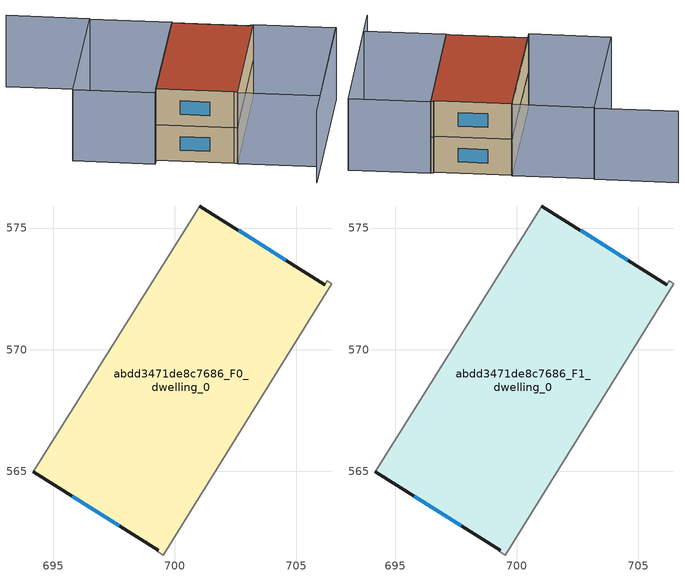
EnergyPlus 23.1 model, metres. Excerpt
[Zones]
abdd3471de8c7686_F0_dwelling_0
 floor ground (EU_floor_Construction): 706.26,572.82 706.46,572.7 699.54,561.55 699.28,561.71 699.31,561.76 694.18,564.98 701.02,575.91 706.17,572.67 z0
 wall outside (EU_wall_Construction): 694.18,564.98 699.31,561.76 / 706.17,572.67 701.02,575.91 z0:3
 wall adiabatic (EU_wall_Construction): 699.31,561.76 699.28,561.71 699.54,561.55 706.46,572.7 706.26,572.82 706.17,572.67 / 701.02,575.91 694.18,564.98 z0:3
 window (EU_Window_Construction): 695.78,563.98 697.71,562.76 / 704.56,573.68 702.63,574.9 z0.93:2.07
abdd3471de8c7686_F1_dwelling_0
 floor to abdd3471de8c7686_F0_dwelling_0 (EU_floor_Construction): 706.26,572.82 706.46,572.7 699.53,561.55 699.28,561.71 699.31,561.76 694.18,564.98 701.02,575.91 706.17,572.67 z3
 wall outside (EU_wall_Construction): 694.18,564.98 699.31,561.76 / 706.17,572.67 701.02,575.91 z3:6
 wall adiabatic (EU_wall_Construction): 699.31,561.76 699.28,561.71 699.54,561.55 706.46,572.7 706.26,572.82 706.17,572.67 / 701.02,575.91 694.18,564.98 z3:6
 window (EU_Window_Construction): 695.78,563.98 697.71,562.76 / 704.56,573.68 702.63,574.9 z3.93:5.07
 roof outside (EU_roof_Construction): 699.54,561.55 706.46,572.7 706.26,572.82 706.17,572.67 701.02,575.91 694.18,564.98 699.31,561.76 699.28,561.71 z6
shading: 703.32,555.52 711.93,569.39 / 690.23,582.96 695.74,579.51 / 695.74,579.51 688.35,567.73 / 711.93,569.39 704.95,558.14 / 704.95,558.14 699.51,561.51 / 699.51,561.51 706.5,572.77 / 706.5,572.77 711.93,569.39 / 688.36,567.74 695.67,579.41 / 695.67,579.41 701.09,576.01 / 701.09,576.01 693.78,564.35 / 693.78,564.35 688.36,567.74 z0:6
[Building]
EU S2 Campaign: North Axis=0; Terrain=City; Solar Distribution=FullExterior
[Site:Location]
Montreal-Trudeau.Intl.AP: Latitude=45.4667; Longitude=-73.75; Time Zone=-5; Elevation=36
[SizingPeriod:WeatherFileDays]
AnnualSizingPeriod: Begin Month=1; Begin Day of Month=1; End Month=12; End Day of Month=31; Day of Week for Start Day=Monday; Use Weather File Daylight Saving Period=No; Use Weather File Rain and Snow Indicators=No
[MATERIAL]
EU_InternalMass_Material: Roughness=MediumRough; Thickness=0.1; Conductivity=1; Density=1800; Specific Heat=900; Thermal Absorptance=0.9; Solar Absorptance=0.7; Visible Absorptance=0.7
[MATERIAL:NOMASS] Roughness=MediumRough; Thermal Absorptance=0.9; Solar Absorptance=0.7; Visible Absorptance=0.7
Name | Thermal Resistance
EU_wall_NoMass; EU_floor_NoMass | 1.36485
EU_roof_NoMass | 2.55992
[WINDOWMATERIAL:SIMPLEGLAZINGSYSTEM]
EU_Window_SimpleGlazing: UFactor=3.92339; Solar Heat Gain Coefficient=0.8; Visible Transmittance=0.8
[CONSTRUCTION]
EU_wall_Construction: EU_wall_NoMass
EU_roof_Construction: EU_roof_NoMass
EU_floor_Construction: EU_floor_NoMass
EU_Window_Construction: EU_Window_SimpleGlazing
EU_InternalMass_Construction: EU_InternalMass_Material
[ZONE] Type=1; Multiplier=1; Ceiling Height=autocalculate; Floor Area=autocalculate; Part of Total Floor Area=Yes
Name | Volume
abdd3471de8c7686_F0_dwelling_0 | 245.169
abdd3471de8c7686_F1_dwelling_0 | 245.172
[INTERNALMASS] Construction=EU_InternalMass_Construction; Surface Area=81.7235
Name | Zone or ZoneList
abdd3471de8c7686_F0_dwelling_0_EU_InternalMass | abdd3471de8c7686_F0_dwelling_0
abdd3471de8c7686_F1_dwelling_0_EU_InternalMass | abdd3471de8c7686_F1_dwelling_0
[OTHEREQUIPMENT] Fuel Type=Electricity; Design Level Calculation Method=Watts/Area; Power per Zone Floor Area=1; Fraction Latent=0; Fraction Radiant=0; Fraction Lost=0; Carbon Dioxide Generation Rate=0; EndUse Subcategory=EU_Step8_InternalGains
Name | Zone or ZoneList or Space or SpaceList | Schedule
EU_Step8_InternalGain_abdd3471de8c7686_F0_dwelling_0_f000 | abdd3471de8c7686_F0_dwelling_0 | EU_Step8_GainSchedule_abdd3471de8c7686_F0_dwelling_0_f000
EU_Step8_InternalGain_abdd3471de8c7686_F1_dwelling_0_f000 | abdd3471de8c7686_F1_dwelling_0 | EU_Step8_GainSchedule_abdd3471de8c7686_F1_dwelling_0_f000
[ZONEVENTILATION:DESIGNFLOWRATE] Schedule=EU_AlwaysOn; Design Flow Rate Calculation Method=AirChanges/Hour; Air Changes per Hour=0.860309; Ventilation Type=Natural; Fan Pressure Rise=0; Fan Total Efficiency=1; Constant Term Coefficient=1; Temperature Term Coefficient=0; Velocity Term Coefficient=0; Velocity Squared Term Coefficient=0; Minimum Indoor Temperature=-100; Maximum Indoor Temperature=100; Delta Temperature=-100; Minimum Outdoor Temperature=-100; Maximum Outdoor Temperature=100; Maximum Wind Speed=40
Name | Zone or ZoneList or Space or SpaceList
EU_ConstantAir_abdd3471de8c7686_F0_dwelling_0 | abdd3471de8c7686_F0_dwelling_0
EU_ConstantAir_abdd3471de8c7686_F1_dwelling_0 | abdd3471de8c7686_F1_dwelling_0
[HVACTEMPLATE:THERMOSTAT] Constant Heating Setpoint=20; Constant Cooling Setpoint=50
EU_HeatOnly_abdd3471de8c7686_F0_dwelling_0; EU_HeatOnly_abdd3471de8c7686_F1_dwelling_0
[HVACTEMPLATE:ZONE:IDEALLOADSAIRSYSTEM] System Availability Schedule=EU_AlwaysOn; Maximum Heating Supply Air Temperature=50; Minimum Cooling Supply Air Temperature=13; Maximum Heating Supply Air Humidity Ratio=0.0156; Minimum Cooling Supply Air Humidity Ratio=0.0077; Heating Limit=NoLimit; Cooling Limit=NoLimit; Heating Availability Schedule=EU_AlwaysOn; Cooling Availability Schedule=EU_CoolingOff; Dehumidification Control Type=ConstantSensibleHeatRatio; Cooling Sensible Heat Ratio=0.7; Dehumidification Setpoint=60; Humidification Control Type=None; Humidification Setpoint=30; Outdoor Air Method=None; Outdoor Air Flow Rate per Person=0.00944; Outdoor Air Flow Rate per Zone Floor Area=0; Outdoor Air Flow Rate per Zone=0; Demand Controlled Ventilation Type=None; Outdoor Air Economizer Type=NoEconomizer; Heat Recovery Type=None; Sensible Heat Recovery Effectiveness=0.7; Latent Heat Recovery Effectiveness=0.65
Name | Template Thermostat
abdd3471de8c7686_F0_dwelling_0 | EU_HeatOnly_abdd3471de8c7686_F0_dwelling_0
abdd3471de8c7686_F1_dwelling_0 | EU_HeatOnly_abdd3471de8c7686_F1_dwelling_0
[SIZING:ZONE] Zone Cooling Design Supply Air Temperature Input Method=SupplyAirTemperature; Zone Cooling Design Supply Air Temperature=13; Zone Heating Design Supply Air Temperature Input Method=SupplyAirTemperature; Zone Heating Design Supply Air Temperature=50; Zone Cooling Design Supply Air Humidity Ratio=0.008; Zone Heating Design Supply Air Humidity Ratio=0.008; Cooling Design Air Flow Method=DesignDay; Cooling Design Air Flow Rate=0; Cooling Minimum Air Flow per Zone Floor Area=0.000762; Cooling Minimum Air Flow=0; Cooling Minimum Air Flow Fraction=0.2; Heating Design Air Flow Method=DesignDay; Heating Design Air Flow Rate=0; Heating Maximum Air Flow per Zone Floor Area=0.002032; Heating Maximum Air Flow=0.141576; Heating Maximum Air Flow Fraction=0.3; Account for Dedicated Outdoor Air System=No; Dedicated Outdoor Air System Control Strategy=NeutralSupplyAir; Dedicated Outdoor Air Low Setpoint Temperature for Design=autosize; Dedicated Outdoor Air High Setpoint Temperature for Design=autosize; Zone Load Sizing Method=Sensible Load Only No Latent Load; Zone Latent Cooling Design Supply Air Humidity Ratio Input Method=HumidityRatioDifference; Zone Cooling Design Supply Air Humidity Ratio Difference=0.005; Zone Latent Heating Design Supply Air Humidity Ratio Input Method=HumidityRatioDifference; Zone Humidification Design Supply Air Humidity Ratio Difference=0.005
abdd3471de8c7686_F0_dwelling_0; abdd3471de8c7686_F1_dwelling_0
[SCHEDULE:CONSTANT]
Name | Hourly Value
EU_AlwaysOn | 1
EU_CoolingOff | 0
[SCHEDULE:FILE] Column Number=1; Rows to Skip at Top=0; Number of Hours of Data=8760; Column Separator=Comma; Interpolate to Timestep=No; Minutes per Item=60; Adjust Schedule for Daylight Savings=Yes
Name | File
EU_Step8_GainSchedule_abdd3471de8c7686_F0_dwelling_0_f000 | ../../schedules/abdd3471de8c7686/abdd3471de8c7686_F0_dwelling_0_f000_gain.csv
EU_Step8_GainSchedule_abdd3471de8c7686_F1_dwelling_0_f000 | ../../schedules/abdd3471de8c7686/abdd3471de8c7686_F1_dwelling_0_f000_gain.csv
